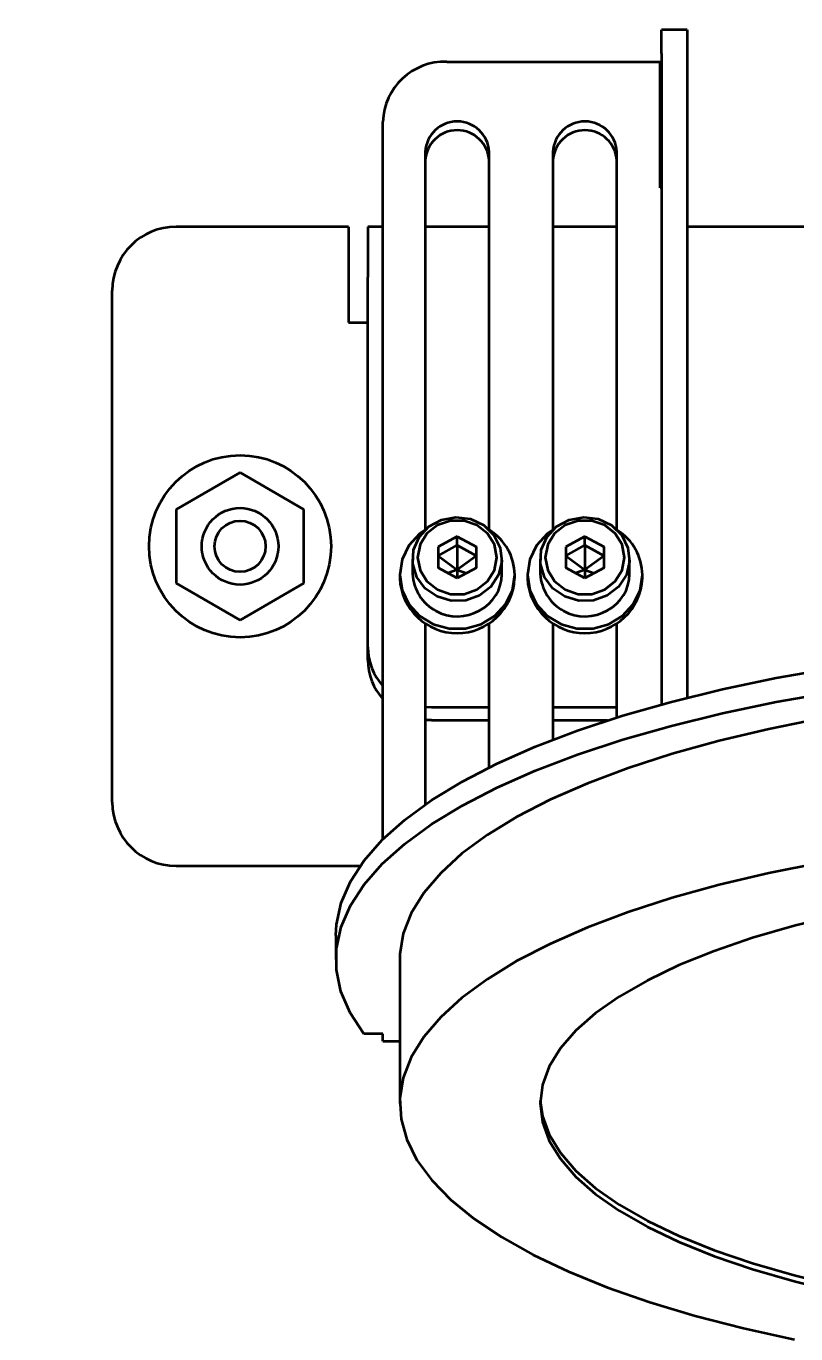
# Paper-space layout 'Blatt1' of a CAD drawing. Header units: millimetres. Extents: x 0 to 1189, y 0 to 841.
# Drawn here: x 212.59 to 224.64, y 628.91 to 649.37 of the extents above; entities that cross this region are included whole.
import ezdxf

# ---------------------------------------------------------------- set-up
doc = ezdxf.new("R2010")
doc.units = ezdxf.units.MM
doc.layers.add('BEMASSUNG', color=1, linetype='Continuous')
doc.styles.add('SLDTEXTSTYLE2', font='TXT', dxfattribs={"width": 0.75})
doc.dimstyles.new('SLDDIMSTYLE2', dxfattribs={"dimtxt": 3.5, "dimasz": 2.5, "dimexe": 0, "dimexo": 0.0625, "dimgap": 0.875, "dimtad": 1, "dimdec": 1, "dimlfac": 5, "dimrnd": 1e-09, "dimzin": 12, "dimdsep": 46, "dimtxsty": 'SLDTEXTSTYLE2', "dimsah": 1, "dimcen": 0.09, "dimadec": 0, "dimazin": 3, "dimtfac": 1, "dimtdec": 1, "dimtofl": 0, "dimtmove": 0, "dimatfit": 3, "dimfxl": 1, "dimfrac": 2, "dimtolj": 1, "dimtzin": 12, "dimarcsym": 0})

# ---------------------------------------------------------------- blocks, each defined once
blk = doc.blocks.new('_D_9')
at = {"layer": 'BEMASSUNG'}
for p, q in [((126.136, 599.232), (126.136, 758.832)), ((252.936, 599.232), (252.936, 758.832)), ((126.136, 756.832), (252.936, 756.832))]:
    blk.add_line(p, q, dxfattribs=at)
for points in [[(126.136, 756.832), (128.636, 756.482), (128.636, 757.182)], [(252.936, 756.832), (250.436, 757.182), (250.436, 756.482)]]:
    blk.add_solid(points, dxfattribs=at)
at = {"layer": 'BEMASSUNG', "insert": (185.657, 761.344), "char_height": 3.5, "attachment_point": 1, "style": 'SLDTEXTSTYLE2'}
blk.add_mtext('634', dxfattribs=at)

psp = doc.layouts.new('Blatt1')

# ---------------------------------------------------------------- linework, layer by layer
at = {"color": 7, "linetype": 'Continuous', "lineweight": 35}
for p, q in [((222.936, 649.313), (222.536, 649.313)), ((222.536, 648.944), (222.536, 649.313)), ((222.936, 649.313), (222.936, 648.944)), ((222.536, 648.944), (222.536, 638.76)), ((222.936, 648.944), (222.936, 638.865)), ((219.174, 648.812), (222.516, 648.812)), ((222.516, 646.839), (222.516, 648.812)), ((218.174, 636.65), (218.174, 647.873)), ((218.836, 647.403), (218.836, 641.492)), ((219.836, 641.492), (219.836, 647.403)), ((220.836, 647.403), (220.836, 641.492)), ((221.836, 641.492), (221.836, 647.403)), ((222.536, 646.839), (222.516, 646.839)), ((217.636, 646.232), (214.936, 646.232)), ((217.636, 646.232), (217.636, 644.732)), ((217.936, 646.232), (217.936, 645.443)), ((218.174, 646.232), (217.936, 646.232)), ((219.836, 646.232), (218.836, 646.232)), ((221.836, 646.232), (220.836, 646.232)), ((225.537, 646.232), (222.936, 646.232)), ((217.936, 639.655), (217.936, 645.443)), ((213.936, 637.232), (213.936, 645.232)), ((217.636, 644.732), (217.936, 644.732)), ((215.936, 642.387), (214.936, 641.81)), ((216.936, 641.81), (215.936, 642.387)), ((214.936, 641.81), (214.936, 640.655)), ((216.936, 640.655), (216.936, 641.81)), ((219.336, 641.385), (219.036, 641.222)), ((219.336, 641.385), (219.636, 641.222)), ((219.336, 641.248), (219.336, 641.385)), ((221.336, 641.385), (221.036, 641.222)), ((221.336, 641.385), (221.636, 641.222)), ((221.336, 641.248), (221.336, 641.385)), ((219.036, 641.085), (219.336, 641.248)), ((219.036, 641.222), (219.036, 640.897)), ((219.336, 641.248), (219.636, 641.085)), ((219.336, 641.248), (219.336, 640.863)), ((219.636, 640.897), (219.636, 641.222)), ((221.036, 641.085), (221.336, 641.248)), ((221.036, 641.222), (221.036, 640.897)), ((221.336, 641.248), (221.636, 641.085)), ((221.336, 641.248), (221.336, 640.863)), ((221.636, 640.897), (221.636, 641.222)), ((218.636, 641.032), (218.636, 640.799)), ((219.036, 641.085), (219.336, 640.863)), ((219.636, 641.085), (219.336, 640.863)), ((220.036, 640.799), (220.036, 641.032)), ((220.636, 641.032), (220.636, 640.799)), ((221.036, 641.085), (221.336, 640.863)), ((221.636, 641.085), (221.336, 640.863)), ((222.036, 640.799), (222.036, 641.032)), ((218.436, 640.786), (218.436, 640.731)), ((219.336, 640.734), (219.036, 640.897)), ((219.336, 640.863), (219.191, 640.813)), ((219.636, 640.897), (219.336, 640.734)), ((219.336, 640.863), (219.336, 640.734)), ((219.336, 640.863), (219.482, 640.813)), ((220.236, 640.731), (220.236, 640.786)), ((220.436, 640.786), (220.436, 640.731)), ((221.336, 640.734), (221.036, 640.897)), ((221.336, 640.863), (221.19, 640.813)), ((221.636, 640.897), (221.336, 640.734)), ((221.336, 640.863), (221.336, 640.734)), ((221.336, 640.863), (221.482, 640.813)), ((222.236, 640.731), (222.236, 640.786)), ((214.936, 640.655), (215.936, 640.078)), ((215.936, 640.078), (216.936, 640.655)), ((218.836, 640.028), (218.836, 637.193)), ((219.836, 637.773), (219.836, 640.028)), ((220.836, 640.028), (220.836, 638.209)), ((221.836, 638.556), (221.836, 640.028)), ((217.936, 639.449), (217.936, 639.655)), ((218.836, 638.72), (218.936, 638.715)), ((218.936, 638.715), (219.836, 638.715)), ((220.836, 638.715), (221.836, 638.715)), ((218.936, 638.51), (218.836, 638.514)), ((218.936, 638.51), (219.836, 638.51)), ((220.836, 638.51), (221.69, 638.51)), ((214.936, 636.232), (217.816, 636.232)), ((217.436, 635.145), (217.436, 634.77)), ((218.436, 634.77), (218.436, 632.514)), ((218.174, 633.607), (217.872, 633.607)), ((218.174, 633.538), (218.174, 633.607)), ((218.174, 633.49), (218.174, 633.538)), ((218.174, 633.49), (218.436, 633.49))]:
    psp.add_line(p, q, dxfattribs=at)
at = {"color": 7, "linetype": 'Continuous', "lineweight": 35, "flags": 128}
for points in [[(219.864, 640.6), (219.686, 640.462), (219.471, 640.386), (219.24, 640.38), (219.02, 640.445), (218.835, 640.573), (218.703, 640.751), (218.641, 640.96), (218.653, 641.176), (218.74, 641.376), (218.891, 641.54), (219.091, 641.648), (219.317, 641.69), (219.545, 641.66), (219.751, 641.562), (219.912, 641.407), (220.01, 641.211), (220.035, 640.996), (219.985, 640.785), (219.864, 640.6)], [(219.444, 640.486), (219.646, 640.555), (219.811, 640.685), (219.919, 640.86), (219.956, 641.059), (219.919, 641.259), (219.811, 641.434), (219.646, 641.564), (219.444, 641.633), (219.229, 641.633), (219.026, 641.564), (218.861, 641.434), (218.754, 641.259), (218.716, 641.059), (218.754, 640.86), (218.861, 640.685), (219.026, 640.555), (219.229, 640.486), (219.444, 640.486)], [(221.864, 640.6), (221.686, 640.462), (221.471, 640.386), (221.24, 640.38), (221.02, 640.445), (220.835, 640.573), (220.703, 640.751), (220.641, 640.96), (220.653, 641.176), (220.74, 641.376), (220.891, 641.54), (221.091, 641.648), (221.317, 641.69), (221.545, 641.66), (221.751, 641.562), (221.912, 641.407), (222.01, 641.211), (222.035, 640.996), (221.985, 640.785), (221.864, 640.6)], [(221.444, 640.486), (221.646, 640.555), (221.811, 640.685), (221.919, 640.86), (221.956, 641.059), (221.919, 641.259), (221.811, 641.434), (221.646, 641.564), (221.444, 641.633), (221.229, 641.633), (221.026, 641.564), (220.861, 641.434), (220.754, 641.259), (220.716, 641.059), (220.754, 640.86), (220.861, 640.685), (221.026, 640.555), (221.229, 640.486), (221.444, 640.486)], [(218.828, 641.484), (218.747, 641.425), (218.579, 641.243), (218.473, 641.024), (218.436, 640.786), (218.473, 640.548), (218.579, 640.329), (218.747, 640.147), (218.962, 640.016), (219.208, 639.949), (219.464, 639.949), (219.71, 640.016), (219.926, 640.147), (220.093, 640.329), (220.2, 640.548), (220.236, 640.786)], [(220.826, 641.483), (220.747, 641.425), (220.579, 641.243), (220.473, 641.024), (220.436, 640.786), (220.473, 640.548), (220.579, 640.329), (220.747, 640.147), (220.962, 640.016), (221.208, 639.949), (221.464, 639.949), (221.71, 640.016), (221.926, 640.147), (222.093, 640.329), (222.2, 640.548), (222.236, 640.786)], [(217.436, 635.145), (217.446, 635.318), (217.519, 635.655), (217.663, 635.988), (217.878, 636.317), (218.163, 636.64), (218.515, 636.954), (218.934, 637.259), (219.417, 637.553), (219.962, 637.834), (220.564, 638.101), (221.222, 638.352), (221.932, 638.586), (222.69, 638.801), (223.492, 638.997), (224.333, 639.173), (225.209, 639.327)], [(217.872, 633.607), (217.658, 633.936), (217.516, 634.269), (217.445, 634.605), (217.446, 634.942), (217.519, 635.279), (217.663, 635.612), (217.878, 635.941), (218.163, 636.264), (218.515, 636.578), (218.934, 636.884), (219.417, 637.177), (219.962, 637.458), (220.564, 637.725), (221.222, 637.976), (221.932, 638.21), (222.69, 638.425), (223.492, 638.621), (224.333, 638.797), (225.209, 638.951)], [(225.031, 638.538), (224.215, 638.374), (223.437, 638.19), (222.702, 637.986), (222.014, 637.764), (221.378, 637.524), (220.796, 637.269), (220.272, 637), (219.81, 636.718), (219.411, 636.424), (219.078, 636.121), (218.813, 635.811), (218.617, 635.494), (218.492, 635.173), (218.439, 634.85), (218.436, 634.77)], [(225.031, 636.282), (224.215, 636.119), (223.437, 635.935), (222.702, 635.731), (222.014, 635.509), (221.378, 635.269), (220.796, 635.014), (220.272, 634.745), (219.81, 634.462), (219.411, 634.169), (219.078, 633.866), (218.813, 633.556), (218.617, 633.239), (218.492, 632.918), (218.439, 632.595), (218.457, 632.272), (218.546, 631.95), (218.706, 631.631), (218.937, 631.317), (219.236, 631.01), (219.602, 630.712), (220.033, 630.424), (220.527, 630.147), (221.08, 629.885), (221.689, 629.638), (222.352, 629.407), (223.064, 629.193), (223.821, 628.999), (224.618, 628.825)], [(225.303, 635.463), (224.61, 635.294), (223.96, 635.106), (223.358, 634.9), (222.808, 634.678), (222.314, 634.441), (221.878, 634.191), (221.504, 633.929), (221.194, 633.658), (220.952, 633.379), (220.777, 633.094), (220.672, 632.805), (220.636, 632.514), (220.672, 632.223), (220.777, 631.934), (220.952, 631.649), (221.194, 631.37), (221.504, 631.099), (221.878, 630.838), (222.314, 630.587), (222.808, 630.351), (223.358, 630.128), (223.96, 629.922), (224.61, 629.734), (225.303, 629.565)], [(220.637, 632.561), (220.672, 632.317), (220.777, 632.028), (220.952, 631.743), (221.194, 631.464), (221.504, 631.193), (221.878, 630.932), (222.314, 630.681), (222.808, 630.444), (223.358, 630.222), (223.96, 630.016), (224.61, 629.828), (225.303, 629.659), (226.034, 629.51), (226.799, 629.382), (227.592, 629.276), (228.408, 629.193), (229.241, 629.133), (230.086, 629.097), (230.936, 629.085)]]:
    psp.add_lwpolyline(points, dxfattribs=at)
at = {"color": 7, "linetype": 'Continuous', "lineweight": 35}
for radius in [1.425, 0.6, 0.4]:
    psp.add_circle((215.936, 641.232), radius, dxfattribs=at)
for centre, radius, start, end in [((219.144, 647.842), 0.971, 88.2752, 178.1637), ((219.336, 647.378), 0.501, 2.8686, 177.1314), ((219.336, 647.241), 0.501, 2.8686, 177.1314), ((221.336, 647.378), 0.501, 2.8682, 177.1318), ((221.336, 647.241), 0.501, 2.8682, 177.1318), ((214.936, 645.232), 1, 90.0005, 179.9995), ((219.4, 640.775), 0.837, 0.7253, 57.8852), ((221.4, 640.775), 0.836, 0.7243, 57.7366), ((219.336, 640.836), 0.7, 182.9966, 300.0414), ((219.388, 640.805), 0.648, 297.3937, 359.4727), ((221.336, 640.836), 0.7, 182.9966, 300.0414), ((221.388, 640.805), 0.648, 297.3956, 359.4708), ((219.336, 640.774), 0.901, 182.7158, 357.2842), ((221.336, 640.774), 0.901, 182.716, 357.284), ((218.845, 639.659), 0.909, 180.2878, 222.3566), ((218.845, 639.454), 0.909, 180.288, 222.3564), ((214.936, 637.232), 1, 180, 270)]:
    psp.add_arc(centre, radius, start, end, dxfattribs=at)

# ---------------------------------------------------------------- dimensions: what is measured, and where the dimension line sits
at = {"layer": 'BEMASSUNG'}
dim = psp.add_linear_dim(base=(252.936, 756.832), p1=(126.136, 599.232), p2=(252.936, 599.232), dimstyle='SLDDIMSTYLE2', dxfattribs=at)
dim.commit()
dim.dimension.update_dxf_attribs({"geometry": '_D_9', "text_midpoint": (189.536, 756.832), "dimtype": 160})

doc.saveas('drawing.dxf')
